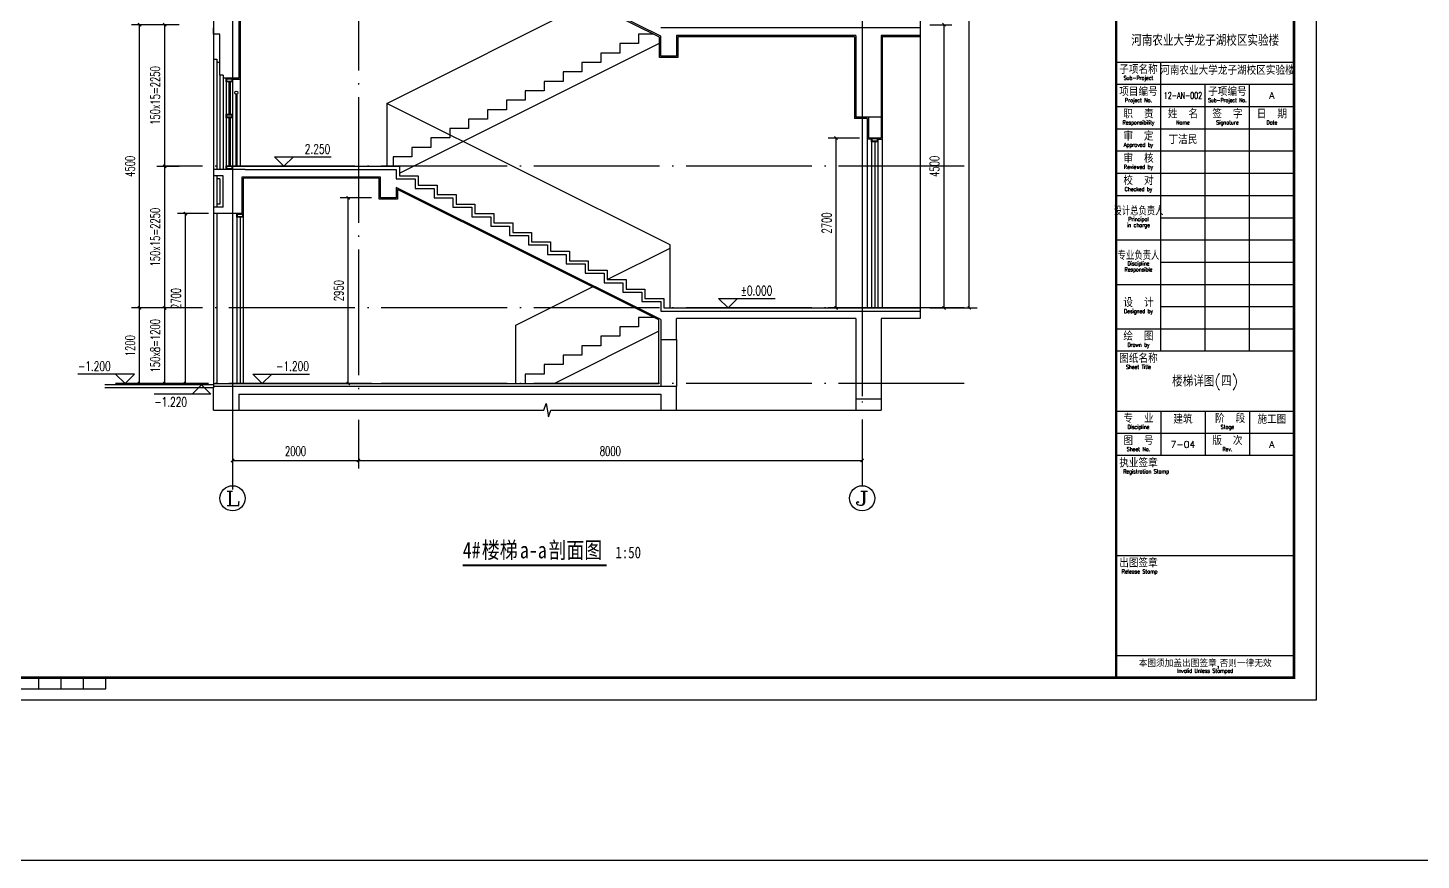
# Model space of a CAD drawing. Extents: x 239268 to 489116, y -316056 to -246175.
# Drawn here: x 391906 to 414035, y -278420 to -265196 of the extents above; entities that cross this region are included whole.
import ezdxf
from ezdxf.enums import TextEntityAlignment as Align

# ---------------------------------------------------------------- set-up
doc = ezdxf.new("R2010")
doc.units = 0
doc.header["$LTSCALE"] = 1000
doc.header["$MEASUREMENT"] = 0
doc.linetypes.add('DOTE', pattern=[2.42, 2, -0.2, 0.02, -0.2])
doc.layers.get('0').update_dxf_attribs({"linetype": 'CONTINUOUS'})
doc.layers.get('Defpoints').update_dxf_attribs({"color": 6, "linetype": 'CONTINUOUS'})
for name, color, linetype in [('A-墙线', 2, 'CONTINUOUS'), ('A-立面看线', 117, 'CONTINUOUS'), ('AXIS', 3, 'CONTINUOUS'), ('AXIS_TEXT', 7, 'CONTINUOUS'), ('DIM_ELEV', 3, 'CONTINUOUS'), ('DIM_SYMB', 3, 'CONTINUOUS'), ('DOTE', 26, 'DOTE'), ('PUB_DIM', 3, 'CONTINUOUS'), ('PUB_TEXT', 7, 'CONTINUOUS'), ('STAIR', 4, 'CONTINUOUS'), ('WALL', 2, 'CONTINUOUS'), ('WINDOW', 4, 'CONTINUOUS'), ('图框', 85, 'CONTINUOUS'), ('看线', 87, 'CONTINUOUS'), ('看线1', 7, 'CONTINUOUS'), ('面层', 185, 'CONTINUOUS')]:
    doc.layers.add(name, color=color, linetype=linetype)
doc.styles.add('_TCH_AXIS', font='COMPLEX', dxfattribs={"bigfont": 'GBCBIG'})
doc.styles.add('_TCH_DIM', font='SIMPLEX', dxfattribs={"bigfont": 'GBCBIG'})
doc.styles.add('COMPLEX', font='COMPLEX')
doc.styles.add('DIM_FONT', font='SIMPLEX.shx', dxfattribs={"width": 0.65})
doc.styles.add('TKZ1_tjhts.shx', font='tjromant.shx', dxfattribs={"bigfont": 'tjhts.shx'})
doc.styles.add('TKZ2_tjkts.shx', font='tjromant.shx', dxfattribs={"bigfont": 'tjkts.shx'})
doc.styles.add('房间名称', font='SIMHEI.TTF', dxfattribs={"width": 0.8})
doc.dimstyles.new('DIMN50', dxfattribs={"dimscale": 0.5, "dimtxt": 300, "dimasz": 100, "dimexe": 250, "dimexo": 300, "dimgap": 150, "dimtad": 1, "dimdec": 0, "dimzin": 0, "dimdsep": 46, "dimtxsty": 'DIM_FONT', "dimblk": 'ARCHTICK', "dimcen": 0.09, "dimclrt": 7, "dimazin": 2, "dimtfac": 1, "dimtdec": 0, "dimtix": 1, "dimtmove": 2, "dimatfit": 3, "dimfxl": 0, "dimtolj": 1, "dimtzin": 0, "dimarcsym": 0})

# ---------------------------------------------------------------- blocks, each defined once
blk = doc.blocks.new('TJAD_TK_A0')
at = {"layer": '图框'}
for p, q in [((2162, -441.7), (2162, 399.3)), ((2072, -154.7), (2152, -154.7)), ((2092, -284.7), (2092, -154.7)), ((2072, -164.7), (2152, -164.7)), ((2112, -284.7), (2112, -164.7)), ((2132, -284.7), (2132, -164.7)), ((2072, -184.7), (2152, -184.7)), ((2072, -194.7), (2152, -194.7)), ((2072, -204.7), (2152, -204.7)), ((2072, -214.7), (2152, -214.7)), ((2092, -224.7), (2152, -224.7)), ((2072, -234.7), (2152, -234.7)), ((2092, -244.7), (2152, -244.7)), ((2072, -254.7), (2152, -254.7)), ((2092, -264.7), (2152, -264.7)), ((2072, -274.7), (2152, -274.7)), ((2072, -311.7), (2152, -311.7)), ((2092, -311.7), (2092, -331.7)), ((2112, -311.7), (2112, -331.7)), ((2132, -311.7), (2132, -331.7)), ((2072, -321.7), (2152, -321.7)), ((2072, -376.7), (2152, -376.7)), ((2072, -421.7), (2152, -421.7)), ((1587.5, -436.65), (1587.5, -431.65)), ((1597.5, -436.65), (1597.5, -431.65)), ((1607.5, -436.65), (1607.5, -431.65)), ((1617.5, -436.65), (1617.5, -431.65)), ((1517.5, -436.65), (1617.5, -436.65)), ((973, -441.7), (2162, -441.7))]:
    blk.add_line(p, q, dxfattribs=at)
at = {"layer": '图框', "const_width": 1.2}
blk.add_lwpolyline([(2152, -431.7), (2152, 389.3), (998, 389.3), (998, -431.7)], close=True, dxfattribs=at)
at = {"layer": '图框'}
for points, const_width in [([(2072, 389.3), (2072, -431.7)], 1), ([(2072, -174.7), (2152, -174.7)], 0.6), ([(2072, -284.7), (2152, -284.7)], 0.6), ([(2072, -331.7), (2152, -331.7)], 0.6)]:
    blk.add_lwpolyline(points, dxfattribs=dict(at, const_width=const_width))
at = {"layer": '图框', "style": 'TKZ2_tjkts.shx'}
for s, height, p in [('子项名称', 3.6, (2082, -158.16)), ('项目编号', 3.6, (2082, -168.16)), ('子项编号', 3.6, (2122, -168.16)), ('职  责', 3.6, (2082, -178.16)), ('姓  名', 3.6, (2102, -178.16)), ('签  字', 3.6, (2122, -178.16)), ('日  期', 3.6, (2142, -178.16)), ('审  定', 3.6, (2082, -188.16)), ('审  核', 3.6, (2082, -198.16)), ('校  对', 3.6, (2082, -208.16)), ('设  计', 3.6, (2082, -263.06)), ('绘  图', 3.6, (2082, -278.16)), ('图纸名称', 3.6, (2082, -288.16)), ('专  业', 3.6, (2082, -315.16)), (' 阶  段', 3.6, (2122, -315.16)), ('图  号', 3.6, (2082, -325.16)), ('版  次', 3.6, (2122, -325.16)), ('执业签章', 3.6, (2082, -335.16)), ('出图签章', 3.6, (2082, -380.16)), ('本图须加盖出图签章,否则一律无效', 3, (2112, -425.28))]:
    blk.add_text(s, height=height, dxfattribs=at).set_placement(p, align=Align.MIDDLE_CENTER)
for s, height, width, p in [('Sub-Project', 1.8, 0.8, (2082, -161.86)), ('Project No.', 1.8, 0.8, (2082, -171.86)), ('Sub-Project No.', 1.8, 0.7, (2122, -171.86)), ('Responsibility', 1.8, 0.8, (2082, -181.86)), ('Name', 1.8, 0.8, (2102, -181.86)), ('Signature', 1.8, 0.8, (2122, -181.86)), ('Date', 1.8, 0.8, (2142, -181.86)), ('Approved by', 1.8, 0.8, (2082, -191.86)), ('Reviewed by', 1.8, 0.8, (2082, -201.86)), ('Checked by', 1.8, 0.8, (2082, -211.86)), ('设计总负责人', 3.6, 0.8, (2082, -221.83)), ('Principal', 1.8, 0.8, (2082, -225.35)), ('in charge', 1.8, 0.8, (2082, -228)), ('专业负责人', 3.6, 0.8, (2082, -241.83)), ('Discipline', 1.8, 0.8, (2082, -245.28)), ('Responsible', 1.8, 0.8, (2082, -248)), ('Designed by', 1.8, 0.8, (2082, -266.76)), ('Drawn by', 1.8, 0.8, (2082, -281.86)), ('Sheet Title', 1.8, 0.8, (2082, -291.86)), ('Discipline', 1.8, 0.8, (2082, -318.86)), ('Stage', 1.8, 0.8, (2122, -318.86)), ('Sheet No.', 1.8, 0.8, (2082, -328.86)), ('Rev.', 1.8, 0.8, (2122, -328.86)), ('Registration Stamp', 1.8, 0.8, (2085.41, -338.86)), ('Release Stamp', 1.8, 0.8, (2082.52, -383.86)), ('Invalid Unless Stamped', 1.8, 0.8, (2112, -428.53))]:
    blk.add_text(s, height=height, dxfattribs=dict(at, width=width)).set_placement(p, align=Align.MIDDLE_CENTER)
blk = doc.blocks.new('_ArchTick')
at = {"color": 0, "linetype": 'ByBlock', "const_width": 0.4}
blk.add_lwpolyline([(-0.5, -0.5), (0.5, 0.5)], dxfattribs=at)
blk = doc.blocks.new('*D16')
at = {"layer": 'Defpoints', "color": 0}
for p in [(394408, -268146), (394927, -268146), (394927, -270846)]:
    blk.add_point(p, dxfattribs=at)
at = {"layer": 'PUB_DIM', "color": 0, "lineweight": -2}
for p, q in [((394777, -268146), (394283, -268146)), ((394408, -270846), (394408, -268146)), ((394777, -270846), (394283, -270846))]:
    blk.add_line(p, q, dxfattribs=at)
at = {"layer": 'PUB_DIM', "color": 0, "lineweight": -2, "xscale": 50, "yscale": 50, "zscale": 50}
for p, rotation in [((394408, -268146), 90), ((394408, -270846), 270)]:
    blk.add_blockref('_ArchTick', p, dxfattribs=dict(at, rotation=rotation))
at = {"layer": 'PUB_DIM', "color": 7, "insert": (394258, -269496), "char_height": 150, "attachment_point": 5, "rotation": 90, "style": 'DIM_FONT'}
blk.add_mtext('\\A1;2700', dxfattribs=at)
blk = doc.blocks.new('*D26')
at = {"layer": 'Defpoints', "color": 0}
for p in [(396993, -267896), (397512, -267896), (397512, -270846)]:
    blk.add_point(p, dxfattribs=at)
at = {"layer": 'PUB_DIM', "color": 0, "lineweight": -2}
for p, q in [((397362, -267896), (396868, -267896)), ((396993, -270846), (396993, -267896)), ((397362, -270846), (396868, -270846))]:
    blk.add_line(p, q, dxfattribs=at)
at = {"layer": 'PUB_DIM', "color": 0, "lineweight": -2, "xscale": 50, "yscale": 50, "zscale": 50}
for p, rotation in [((396993, -267896), 90), ((396993, -270846), 270)]:
    blk.add_blockref('_ArchTick', p, dxfattribs=dict(at, rotation=rotation))
at = {"layer": 'PUB_DIM', "color": 7, "insert": (396843, -269371), "char_height": 150, "attachment_point": 5, "rotation": 90, "style": 'DIM_FONT'}
blk.add_mtext('\\A1;2950', dxfattribs=at)
blk = doc.blocks.new('*D31')
at = {"layer": 'Defpoints', "color": 0}
for p in [(404743, -266946), (405262, -266946), (405262, -269646)]:
    blk.add_point(p, dxfattribs=at)
at = {"layer": 'PUB_DIM', "color": 0, "lineweight": -2}
for p, q in [((405112, -266946), (404618, -266946)), ((404743, -269646), (404743, -266946)), ((405112, -269646), (404618, -269646))]:
    blk.add_line(p, q, dxfattribs=at)
at = {"layer": 'PUB_DIM', "color": 0, "lineweight": -2, "xscale": 50, "yscale": 50, "zscale": 50}
for p, rotation in [((404743, -266946), 90), ((404743, -269646), 270)]:
    blk.add_blockref('_ArchTick', p, dxfattribs=dict(at, rotation=rotation))
at = {"layer": 'PUB_DIM', "color": 7, "insert": (404593, -268296), "char_height": 150, "attachment_point": 5, "rotation": 90, "style": 'DIM_FONT'}
blk.add_mtext('\\A1;2700', dxfattribs=at)
blk = doc.blocks.new('*D181')
at = {"layer": 'Defpoints', "color": 0}
for p in [(406079, -248646), (406857, -248646), (406079, -269646)]:
    blk.add_point(p, dxfattribs=at)
at = {"layer": 'PUB_DIM', "color": 0, "lineweight": -2}
for p, q in [((406229, -248646), (406982, -248646)), ((406857, -248646), (406857, -257395)), ((406857, -269646), (406857, -257963)), ((406229, -269646), (406982, -269646))]:
    blk.add_line(p, q, dxfattribs=at)
at = {"layer": 'PUB_DIM', "color": 0, "lineweight": -2, "xscale": 50, "yscale": 50, "zscale": 50}
for p, rotation in [((406857, -248646), 90), ((406857, -269646), 270)]:
    blk.add_blockref('_ArchTick', p, dxfattribs=dict(at, rotation=rotation))
at = {"layer": 'PUB_DIM', "color": 7, "insert": (406995, -257679), "char_height": 150, "attachment_point": 5, "rotation": 90, "style": 'DIM_FONT'}
blk.add_mtext('\\A1;21000', dxfattribs=at)
blk = doc.blocks.new('*D182')
at = {"layer": 'Defpoints', "color": 0}
for p in [(406079, -265146), (406457, -265146), (406079, -269646)]:
    blk.add_point(p, dxfattribs=at)
at = {"layer": 'PUB_DIM', "color": 0, "lineweight": -2}
for p, q in [((406229, -265146), (406582, -265146)), ((406457, -269646), (406457, -265146)), ((406229, -269646), (406582, -269646))]:
    blk.add_line(p, q, dxfattribs=at)
at = {"layer": 'PUB_DIM', "color": 0, "lineweight": -2, "xscale": 50, "yscale": 50, "zscale": 50}
for p, rotation in [((406457, -265146), 90), ((406457, -269646), 270)]:
    blk.add_blockref('_ArchTick', p, dxfattribs=dict(at, rotation=rotation))
at = {"layer": 'PUB_DIM', "color": 7, "insert": (406307, -267396), "char_height": 150, "attachment_point": 5, "rotation": 90, "style": 'DIM_FONT'}
blk.add_mtext('\\A1;4500', dxfattribs=at)
blk = doc.blocks.new('*D187')
at = {"layer": 'Defpoints', "color": 0}
for p in [(393679, -269646), (394457, -269646), (394457, -270846)]:
    blk.add_point(p, dxfattribs=at)
at = {"layer": 'PUB_DIM', "color": 0, "lineweight": -2}
for p, q in [((394307, -269646), (393554, -269646)), ((393679, -270846), (393679, -269646)), ((394307, -270846), (393554, -270846))]:
    blk.add_line(p, q, dxfattribs=at)
at = {"layer": 'PUB_DIM', "color": 0, "lineweight": -2, "xscale": 50, "yscale": 50, "zscale": 50}
for p, rotation in [((393679, -269646), 90), ((393679, -270846), 270)]:
    blk.add_blockref('_ArchTick', p, dxfattribs=dict(at, rotation=rotation))
at = {"layer": 'PUB_DIM', "color": 7, "insert": (393529, -270246), "char_height": 150, "attachment_point": 5, "rotation": 90, "style": 'DIM_FONT'}
blk.add_mtext('\\A1;1200', dxfattribs=at)
blk = doc.blocks.new('*D188')
at = {"layer": 'Defpoints', "color": 0}
for p in [(393679, -265146), (394457, -265146), (394457, -269646)]:
    blk.add_point(p, dxfattribs=at)
at = {"layer": 'PUB_DIM', "color": 0, "lineweight": -2}
for p, q in [((394307, -265146), (393554, -265146)), ((393679, -269646), (393679, -265146)), ((394307, -269646), (393554, -269646))]:
    blk.add_line(p, q, dxfattribs=at)
at = {"layer": 'PUB_DIM', "color": 0, "lineweight": -2, "xscale": 50, "yscale": 50, "zscale": 50}
for p, rotation in [((393679, -265146), 90), ((393679, -269646), 270)]:
    blk.add_blockref('_ArchTick', p, dxfattribs=dict(at, rotation=rotation))
at = {"layer": 'PUB_DIM', "color": 7, "insert": (393529, -267396), "char_height": 150, "attachment_point": 5, "rotation": 90, "style": 'DIM_FONT'}
blk.add_mtext('\\A1;4500', dxfattribs=at)
blk = doc.blocks.new('*D193')
at = {"layer": 'Defpoints', "color": 0}
for p in [(394079, -269646), (394457, -269646), (394457, -270846)]:
    blk.add_point(p, dxfattribs=at)
at = {"layer": 'PUB_DIM', "color": 0, "lineweight": -2}
for p, q in [((394307, -269646), (393954, -269646)), ((394079, -270846), (394079, -269646)), ((394307, -270846), (393954, -270846))]:
    blk.add_line(p, q, dxfattribs=at)
at = {"layer": 'PUB_DIM', "color": 0, "lineweight": -2, "xscale": 50, "yscale": 50, "zscale": 50}
for p, rotation in [((394079, -269646), 90), ((394079, -270846), 270)]:
    blk.add_blockref('_ArchTick', p, dxfattribs=dict(at, rotation=rotation))
at = {"layer": 'PUB_DIM', "color": 7, "insert": (393929, -270246), "char_height": 150, "attachment_point": 5, "rotation": 90, "style": 'DIM_FONT'}
blk.add_mtext('\\A1;150x8=1200', dxfattribs=at)
blk = doc.blocks.new('*D194')
at = {"layer": 'Defpoints', "color": 0}
for p in [(394079, -267396), (394457, -267396), (394457, -269646)]:
    blk.add_point(p, dxfattribs=at)
at = {"layer": 'PUB_DIM', "color": 0, "lineweight": -2}
for p, q in [((394307, -267396), (393954, -267396)), ((394079, -269646), (394079, -267396)), ((394307, -269646), (393954, -269646))]:
    blk.add_line(p, q, dxfattribs=at)
at = {"layer": 'PUB_DIM', "color": 0, "lineweight": -2, "xscale": 50, "yscale": 50, "zscale": 50}
for p, rotation in [((394079, -267396), 90), ((394079, -269646), 270)]:
    blk.add_blockref('_ArchTick', p, dxfattribs=dict(at, rotation=rotation))
at = {"layer": 'PUB_DIM', "color": 7, "insert": (393929, -268521), "char_height": 150, "attachment_point": 5, "rotation": 90, "style": 'DIM_FONT'}
blk.add_mtext('\\A1;150x15=2250', dxfattribs=at)
blk = doc.blocks.new('*D195')
at = {"layer": 'Defpoints', "color": 0}
for p in [(394079, -265146), (394457, -265146), (394457, -267396)]:
    blk.add_point(p, dxfattribs=at)
at = {"layer": 'PUB_DIM', "color": 0, "lineweight": -2}
for p, q in [((394307, -265146), (393954, -265146)), ((394079, -267396), (394079, -265146)), ((394307, -267396), (393954, -267396))]:
    blk.add_line(p, q, dxfattribs=at)
at = {"layer": 'PUB_DIM', "color": 0, "lineweight": -2, "xscale": 50, "yscale": 50, "zscale": 50}
for p, rotation in [((394079, -265146), 90), ((394079, -267396), 270)]:
    blk.add_blockref('_ArchTick', p, dxfattribs=dict(at, rotation=rotation))
at = {"layer": 'PUB_DIM', "color": 7, "insert": (393929, -266271), "char_height": 150, "attachment_point": 5, "rotation": 90, "style": 'DIM_FONT'}
blk.add_mtext('\\A1;150x15=2250', dxfattribs=at)
blk = doc.blocks.new('*D203')
at = {"layer": 'AXIS', "color": 0, "lineweight": -2}
for p, q in [((395157, -271421), (395157, -272196)), ((397157, -271421), (397157, -272196)), ((395157, -272071), (397157, -272071))]:
    blk.add_line(p, q, dxfattribs=at)
at = {"layer": 'Defpoints', "color": 0}
for p in [(395157, -271271), (397157, -271271), (397157, -272071)]:
    blk.add_point(p, dxfattribs=at)
at = {"layer": 'AXIS', "color": 0, "lineweight": -2, "xscale": 50, "yscale": 50, "zscale": 50, "rotation": 180}
blk.add_blockref('_ArchTick', (395157, -272071), dxfattribs=at)
at = {"layer": 'AXIS', "color": 0, "lineweight": -2, "xscale": 50, "yscale": 50, "zscale": 50}
blk.add_blockref('_ArchTick', (397157, -272071), dxfattribs=at)
at = {"layer": 'AXIS', "color": 7, "insert": (396157, -271921), "char_height": 150, "attachment_point": 5, "style": 'DIM_FONT'}
blk.add_mtext('\\A1;2000', dxfattribs=at)
blk = doc.blocks.new('*D204')
at = {"layer": 'AXIS', "color": 0, "lineweight": -2}
for p, q in [((397157, -271421), (397157, -272196)), ((405157, -271421), (405157, -272196)), ((397157, -272071), (405157, -272071))]:
    blk.add_line(p, q, dxfattribs=at)
at = {"layer": 'Defpoints', "color": 0}
for p in [(397157, -271271), (405157, -271271), (405157, -272071)]:
    blk.add_point(p, dxfattribs=at)
at = {"layer": 'AXIS', "color": 0, "lineweight": -2, "xscale": 50, "yscale": 50, "zscale": 50, "rotation": 180}
blk.add_blockref('_ArchTick', (397157, -272071), dxfattribs=at)
at = {"layer": 'AXIS', "color": 0, "lineweight": -2, "xscale": 50, "yscale": 50, "zscale": 50}
blk.add_blockref('_ArchTick', (405157, -272071), dxfattribs=at)
at = {"layer": 'AXIS', "color": 7, "insert": (401157, -271921), "char_height": 150, "attachment_point": 5, "style": 'DIM_FONT'}
blk.add_mtext('\\A1;8000', dxfattribs=at)
blk = doc.blocks.new('_AXISO')
blk.add_circle((0, 0), 0.5)
at = {"layer": 'AXIS_TEXT', "style": 'COMPLEX', "width": 1.041667}
blk.add_attdef('A', text='', height=0.56, dxfattribs=at).set_placement((-0.25, -0.28), (0.25, -0.28), align=Align.FIT)

msp = doc.modelspace()

# ---------------------------------------------------------------- linework, layer by layer
msp.add_line((394956.7, -267595.7), (394956.7, -267995.7))
at = {"layer": 'A-墙线'}
for p, q in [((405056.7, -265315.7), (405056.7, -266615.7)), ((405456.7, -265315.7), (405456.7, -266945.7)), ((405256.7, -266615.7), (405256.7, -266945.7)), ((405056.7, -269815.7), (405056.7, -271270.7)), ((405456.7, -269815.7), (405456.7, -271270.7)), ((253089.6, -278419.5), (489115.8, -278419.5))]:
    msp.add_line(p, q, dxfattribs=at)
msp.add_lwpolyline([(405256.7, -266945.7), (405456.7, -266945.7)], dxfattribs=at)
at = {"layer": 'A-立面看线'}
for p, q in [((394856.7, -265695.7), (394856.7, -268045.7)), ((394906.7, -265745.7), (394906.7, -267445.7)), ((394956.7, -265945.7), (394956.7, -267445.7)), ((395006.7, -265995.7), (395006.7, -267445.7)), ((395276.7, -265995.7), (395276.7, -267395.7)), ((405236.7, -266965.7), (405236.7, -269645.7)), ((405476.7, -266965.7), (405476.7, -269645.7)), ((394906.7, -267595.7), (394906.7, -267995.7)), ((394856.7, -268145.7), (394856.7, -270845.7)), ((394906.7, -268145.7), (394906.7, -270845.7))]:
    msp.add_line(p, q, dxfattribs=at)
at = {"layer": 'AXIS'}
for p, q in [((395156.7, -271420.7), (395156.7, -272470.7)), ((405156.7, -271420.7), (405156.7, -272470.7))]:
    msp.add_line(p, q, dxfattribs=at)
at = {"layer": 'DIM_ELEV'}
for p, q in [((395973.5, -267395.7), (395823.5, -267245.7)), ((395823.5, -267245.7), (396723.5, -267245.7)), ((395973.5, -267395.7), (396123.5, -267245.7)), ((403026.4, -269645.7), (402876.4, -269495.7)), ((402876.4, -269495.7), (403776.4, -269495.7)), ((403026.4, -269645.7), (403176.4, -269495.7)), ((393600, -270695.7), (392700, -270695.7)), ((393450, -270845.7), (393300, -270695.7)), ((394311.1, -270845.7), (393300, -270845.7)), ((393450, -270845.7), (393600, -270695.7)), ((395628, -270845.7), (395478, -270695.7)), ((395478, -270695.7), (396378, -270695.7)), ((395628, -270845.7), (395778, -270695.7)), ((394813, -271015.7), (393913, -271015.7)), ((394663, -270865.7), (394513, -271015.7)), ((394663, -270865.7), (394813, -271015.7))]:
    msp.add_line(p, q, dxfattribs=at)
at = {"layer": 'DIM_SYMB'}
for points in [[(406079.3, -248645.7), (406079.3, -259174.4), (406184.3, -259212.7), (405974.3, -259249.7), (406079.3, -259286.9), (406079.3, -269815.7)], [(394856.7, -271270.7), (400100.4, -271270.7), (400138.6, -271165.7), (400175.7, -271375.7), (400212.9, -271270.7), (405456.7, -271270.7)]]:
    msp.add_lwpolyline(points, dxfattribs=at)
at = {"layer": 'DIM_SYMB', "const_width": 35}
msp.add_lwpolyline([(398812.9, -273735), (401098.1, -273735)], dxfattribs=at)
at = {"layer": 'DOTE'}
for p, q in [((395156.7, -246934.9), (395156.7, -271145.7)), ((397156.7, -246934.9), (397156.7, -271045.7)), ((405156.7, -246934.9), (405156.7, -271145.7)), ((395156.7, -250609.8), (395156.7, -272530.9)), ((405156.7, -250609.8), (405156.7, -271045.7)), ((395156.7, -266715.7), (395156.7, -271045.7)), ((406779.3, -267395.7), (394078.6, -267395.7)), ((406779.3, -269645.7), (394078.6, -269645.7)), ((406779.3, -270845.7), (394078.6, -270845.7))]:
    msp.add_line(p, q, dxfattribs=at)
at = {"layer": 'STAIR'}
for p, q in [((395206.7, -266248.6), (395206.7, -267395.7)), ((395226.7, -266248.6), (395226.7, -267395.7)), ((397606.7, -266395.7), (397606.7, -267395.7)), ((402106.7, -269645.7), (402106.7, -268645.7))]:
    msp.add_line(p, q, dxfattribs=at)
msp.add_lwpolyline([(402106.7, -268645.7), (397606.7, -266395.7)], dxfattribs=at)
at = {"layer": 'WALL'}
for p, q in [((395256.7, -264245.7), (395256.7, -265995.7)), ((394856.7, -265295.7), (394856.7, -265195.7)), ((394956.7, -265295.7), (394856.7, -265295.7)), ((394956.7, -265945.7), (394956.7, -265295.7)), ((406079.3, -265195.7), (401956.7, -265195.7)), ((405056.7, -265315.7), (402206.7, -265315.7)), ((402206.7, -265315.7), (402206.7, -265645.7)), ((406079.3, -265315.7), (405456.7, -265315.7)), ((395006.7, -265945.7), (394956.7, -265945.7)), ((395006.7, -265945.7), (395006.7, -265995.7)), ((395256.7, -265995.7), (395006.7, -265995.7)), ((405456.7, -266615.7), (405056.7, -266615.7)), ((395356.7, -267445.7), (394856.7, -267445.7)), ((394856.7, -267445.7), (394856.7, -267545.7)), ((397506.7, -267565.7), (395306.7, -267565.7)), ((395306.7, -267565.7), (395306.7, -268145.7)), ((397506.7, -267895.7), (397506.7, -267565.7)), ((401956.7, -269829.9), (397756.7, -267729.9)), ((397756.7, -267729.9), (397756.7, -267895.7)), ((397756.7, -267895.7), (397506.7, -267895.7)), ((395006.7, -268045.7), (394856.7, -268045.7)), ((394856.7, -268045.7), (394856.7, -268145.7)), ((395306.7, -268145.7), (394856.7, -268145.7)), ((405056.7, -269815.7), (402206.7, -269815.7)), ((406079.3, -269815.7), (405456.7, -269815.7)), ((401956.7, -270145.7), (401956.7, -270895.7)), ((402206.7, -270145.7), (402206.7, -270895.7)), ((394856.7, -271270.7), (394856.7, -270915.7)), ((395256.7, -271015.7), (395256.7, -271270.7)), ((405456.7, -271095.7), (405056.7, -271095.7))]:
    msp.add_line(p, q, dxfattribs=at)
for points in [[(402206.7, -265645.7), (401956.7, -265645.7), (401956.7, -265329.6), (397756.7, -263252.9), (397756.7, -263569.7), (397506.7, -263569.7), (397506.7, -263239.7), (395656.7, -263239.7), (395656.7, -263919.7), (395256.7, -263919.7)], [(395356.7, -267445.7), (397756.7, -267445.7), (397756.7, -267595.7), (398056.7, -267595.7), (398056.7, -267745.7), (398356.7, -267745.7), (398356.7, -267895.7), (398656.7, -267895.7), (398656.7, -268045.7), (398956.7, -268045.7), (398956.7, -268195.7), (399256.7, -268195.7), (399256.7, -268345.7), (399556.7, -268345.7), (399556.7, -268495.7), (399856.7, -268495.7), (399856.7, -268645.7), (400156.7, -268645.7), (400156.7, -268795.7), (400456.7, -268795.7), (400456.7, -268945.7), (400756.7, -268945.7), (400756.7, -269095.7), (401056.7, -269095.7), (401056.7, -269245.7), (401356.7, -269245.7), (401356.7, -269395.7), (401656.7, -269395.7), (401656.7, -269545.7), (401956.7, -269545.7), (401956.7, -269695.7), (406079.3, -269695.7)], [(395006.7, -268045.7), (395006.7, -267545.7), (394856.7, -267545.7)], [(401956.7, -269829.9), (401956.7, -270145.7), (402206.7, -270145.7), (402206.7, -269815.7)], [(394856.7, -270895.7), (394856.7, -270915.7), (393127.5, -270915.7)], [(402206.7, -271270.7), (402206.7, -270895.7), (394856.7, -270895.7)], [(395256.7, -271015.7), (401956.7, -271015.7), (401956.7, -271270.7)]]:
    msp.add_lwpolyline(points, dxfattribs=at)
at = {"layer": 'WINDOW', "linetype": 'Continuous'}
for p, q in [((395056.7, -266055.7), (395056.7, -266565.7)), ((395096.7, -266055.7), (395096.7, -266565.7)), ((395106.7, -266055.7), (395106.7, -266565.7)), ((395116.7, -266055.7), (395116.7, -266565.7)), ((395156.7, -266055.7), (395156.7, -266565.7)), ((395056.7, -266625.7), (395056.7, -267385.7)), ((395096.7, -266625.7), (395096.7, -267385.7)), ((395106.7, -266625.7), (395106.7, -267385.7)), ((395116.7, -266625.7), (395116.7, -267385.7)), ((395156.7, -266625.7), (395156.7, -267385.7)), ((405306.7, -267005.7), (405306.7, -269645.7)), ((405356.7, -267005.7), (405356.7, -269645.7)), ((405406.7, -267005.7), (405406.7, -269645.7)), ((395226.7, -268205.7), (395226.7, -270845.7)), ((395276.7, -268205.7), (395276.7, -270845.7)), ((395326.7, -268205.7), (395326.7, -270845.7))]:
    msp.add_line(p, q, dxfattribs=at)
at = {"layer": '图框', "color": 1}
msp.add_lwpolyline([(371263.9, -246528.2), (409192.4, -246528.2), (409192.4, -275521.9), (371263.9, -275521.9)], close=True, dxfattribs=at)
at = {"layer": '看线', "color": 251}
msp.add_line((397806.7, -267502.2), (401936.7, -265437.2), dxfattribs=at)
for points in [[(397606.7, -266395.7), (400819.2, -264789.4)], [(401843, -265295.7), (401606.7, -265295.7), (401606.7, -265445.7), (401306.7, -265445.7), (401306.7, -265595.7), (401006.7, -265595.7), (401006.7, -265745.7), (400706.7, -265745.7), (400706.7, -265895.7), (400406.7, -265895.7), (400406.7, -266045.7), (400106.7, -266045.7), (400106.7, -266195.7), (399806.7, -266195.7), (399806.7, -266345.7), (399506.7, -266345.7), (399506.7, -266495.7), (399206.7, -266495.7), (399206.7, -266645.7), (398906.7, -266645.7), (398906.7, -266795.7), (398606.7, -266795.7), (398606.7, -266945.7), (398306.7, -266945.7), (398306.7, -267095.7), (398006.7, -267095.7), (398006.7, -267245.7), (397706.7, -267245.7), (397706.7, -267395.7)], [(401106.7, -269195.7), (402106.7, -268695.7)], [(399656.7, -270845.7), (399656.7, -269920.7), (400875.1, -269311.5)], [(401843.6, -269795.7), (401606.7, -269795.7), (401606.7, -269945.7), (401306.7, -269945.7), (401306.7, -270095.7), (401006.7, -270095.7), (401006.7, -270245.7), (400706.7, -270245.7), (400706.7, -270395.7), (400406.7, -270395.7), (400406.7, -270545.7), (400106.7, -270545.7), (400106.7, -270695.7), (399806.7, -270695.7), (399806.7, -270845.7)], [(401926.7, -270017.2), (400269.7, -270845.7)]]:
    msp.add_lwpolyline(points, dxfattribs=at)
at = {"layer": '看线1'}
for p, q in [((394856.7, -264845.7), (394856.7, -265695.7)), ((394856.7, -265695.7), (394906.7, -265695.7)), ((394906.7, -265695.7), (394906.7, -265745.7)), ((394956.7, -265745.7), (394906.7, -265745.7)), ((394906.7, -267545.7), (394906.7, -267595.7)), ((394956.7, -267595.7), (394906.7, -267595.7)), ((394956.7, -267995.7), (394906.7, -267995.7)), ((394906.7, -267995.7), (394906.7, -268045.7))]:
    msp.add_line(p, q, dxfattribs=at)
for points in [[(395056.7, -265995.7), (395156.7, -265995.7), (395156.7, -266055.7), (395056.7, -266055.7)], [(395066.7, -266005.7), (395146.7, -266005.7), (395146.7, -266045.7), (395066.7, -266045.7)], [(395056.7, -266565.7), (395156.7, -266565.7), (395156.7, -266625.7), (395056.7, -266625.7)], [(395066.7, -266575.7), (395146.7, -266575.7), (395146.7, -266615.7), (395066.7, -266615.7)], [(405306.7, -266945.7), (405406.7, -266945.7), (405406.7, -267005.7), (405306.7, -267005.7)], [(405316.7, -266955.7), (405396.7, -266955.7), (405396.7, -266995.7), (405316.7, -266995.7)], [(395056.7, -267385.7), (395156.7, -267385.7), (395156.7, -267445.7), (395056.7, -267445.7)], [(395066.7, -267395.7), (395146.7, -267395.7), (395146.7, -267435.7), (395066.7, -267435.7)], [(395226.7, -268145.7), (395326.7, -268145.7), (395326.7, -268205.7), (395226.7, -268205.7)], [(395236.7, -268155.7), (395316.7, -268155.7), (395316.7, -268195.7), (395236.7, -268195.7)]]:
    msp.add_lwpolyline(points, close=True, dxfattribs=at)
msp.add_circle((395216.7, -266225.7), 25, dxfattribs=at)
at = {"layer": '面层'}
for p, q in [((405036.7, -265335.7), (402226.7, -265335.7)), ((402226.7, -265335.7), (402226.7, -265665.7)), ((405036.7, -265335.7), (405036.7, -266635.7)), ((405236.7, -266635.7), (405036.7, -266635.7)), ((405236.7, -266635.7), (405236.7, -266965.7)), ((405306.7, -266965.7), (405236.7, -266965.7)), ((405406.7, -266965.7), (405476.7, -266965.7)), ((394856.7, -270845.7), (394856.7, -270895.7))]:
    msp.add_line(p, q, dxfattribs=at)
for points in [[(402226.7, -265665.7), (401936.7, -265665.7), (401936.7, -265342), (397776.7, -263285.1), (397776.7, -263589.7), (397486.7, -263589.7), (397486.7, -263259.7), (395676.7, -263259.7), (395676.7, -263939.7), (395256.7, -263939.7)], [(395156.7, -264225.7), (395276.7, -264225.7), (395276.7, -265175.7), (395276.7, -265175.7), (395276.7, -266015.7), (395156.7, -266015.7)], [(406079.3, -265335.7), (405476.7, -265335.7), (405476.7, -266965.7)], [(395156.7, -267395.7), (397806.7, -267395.7), (397806.7, -267545.7), (398106.7, -267545.7), (398106.7, -267695.7), (398406.7, -267695.7), (398406.7, -267845.7), (398706.7, -267845.7), (398706.7, -267995.7), (399006.7, -267995.7), (399006.7, -268145.7), (399306.7, -268145.7), (399306.7, -268295.7), (399606.7, -268295.7), (399606.7, -268445.7), (399906.7, -268445.7), (399906.7, -268595.7), (400206.7, -268595.7), (400206.7, -268745.7), (400506.7, -268745.7), (400506.7, -268895.7), (400806.7, -268895.7), (400806.7, -269045.7), (401106.7, -269045.7), (401106.7, -269195.7), (401406.7, -269195.7), (401406.7, -269345.7), (401706.7, -269345.7), (401706.7, -269495.7), (402006.7, -269495.7), (402006.7, -269645.7), (406079.3, -269645.7)], [(395156.7, -267395.7), (397806.7, -267395.7), (397806.7, -267545.7), (398106.7, -267545.7), (398106.7, -267695.7), (398406.7, -267695.7), (398406.7, -267845.7), (398706.7, -267845.7), (398706.7, -267995.7), (399006.7, -267995.7), (399006.7, -268145.7), (399306.7, -268145.7), (399306.7, -268295.7), (399606.7, -268295.7), (399606.7, -268445.7), (399906.7, -268445.7), (399906.7, -268595.7), (400206.7, -268595.7), (400206.7, -268745.7), (400506.7, -268745.7), (400506.7, -268895.7), (400806.7, -268895.7), (400806.7, -269045.7), (401106.7, -269045.7), (401106.7, -269195.7), (401406.7, -269195.7), (401406.7, -269345.7), (401706.7, -269345.7), (401706.7, -269495.7), (402006.7, -269495.7), (402006.7, -269645.7), (406079.3, -269645.7)], [(394856.7, -270845.7), (401926.7, -270845.7), (401926.7, -269837.2), (397776.7, -267762.2), (397776.7, -267915.7), (397486.7, -267915.7), (397486.7, -267585.7), (395326.7, -267585.7), (395326.7, -268145.4)], [(394856.7, -270865.7), (393127.5, -270865.7)]]:
    msp.add_lwpolyline(points, dxfattribs=at)

# ---------------------------------------------------------------- block references
at = {"layer": 'AXIS'}
ref = msp.add_blockref('_AXISO', (395156.7, -272670.7), dxfattribs=dict(at, xscale=400, yscale=400, zscale=400))
ref.add_attrib('A', 'L', dxfattribs={"layer": 'AXIS_TEXT', "height": 226.3, "style": '_TCH_AXIS', "width": 1.4}).set_placement((395043.5, -272783.8), (395269.8, -272783.8), align=Align.FIT)
ref = msp.add_blockref('_AXISO', (405156.7, -272670.7), dxfattribs=dict(at, xscale=400, yscale=400, zscale=400))
ref.add_attrib('A', 'J', dxfattribs={"layer": 'AXIS_TEXT', "height": 226.3, "style": '_TCH_AXIS', "width": 1.909091}).set_placement((405043.5, -272783.8), (405269.8, -272783.8), align=Align.FIT)
at = {"layer": '图框', "xscale": 35.31510107015492, "yscale": 35.31510107015492, "zscale": 35.31510107015458}
msp.add_blockref('TJAD_TK_A0', (336019.5, -260276.3), dxfattribs=at)

# ---------------------------------------------------------------- texts
at = {"layer": 'PUB_TEXT'}
for s, height, style, width, p in [('2.250', 148.75, '_TCH_DIM', 0.705882, (396303.5, -267195.7)), ('%%P0.000', 148.75, '_TCH_DIM', 0.705882, (403226.4, -269445.7)), ('-1.200', 148.75, '_TCH_DIM', 0.705882, (392700, -270645.7)), ('-1.200', 148.75, '_TCH_DIM', 0.705882, (395848, -270645.7)), ('-1.220', 148.75, '_TCH_DIM', 0.705882, (393913, -271214.4)), ('4#', 261.39, '房间名称', 0.8, (398812.9, -273623.7)), ('楼梯', 261.39, '房间名称', 0.8, (399115.3, -273623.7)), ('a-a', 261.39, '房间名称', 0.8, (399720.2, -273623.7)), ('剖面图', 261.39, '房间名称', 0.8, (400173.9, -273623.7)), ('1:50', 186.71, '房间名称', 0.8, (401238.1, -273623.7))]:
    msp.add_text(s, height=height, dxfattribs=dict(at, style=style, width=width)).set_placement(p)
at = {"layer": '图框', "color": 3, "style": 'TKZ1_tjhts.shx'}
for s, height, p in [('河南农业大学龙子湖校区实验楼', 176.576, (410605, -265393.8)), ('河南农业大学龙子湖校区实验楼', 127.134, (410958.1, -265875.3)), ('A', 105.9, (411664.4, -266269.4)), ('丁洁民', 127.13, (410251.8, -266975.7)), ('楼梯详图(四)', 176.58, (410605, -270807.4)), ('建筑', 127.13, (410251.8, -271419.8)), ('施工图', 127.13, (411664.4, -271419.8)), ('7-04', 105.95, (410251.8, -271813.8)), ('A', 105.9, (411664.4, -271813.8))]:
    msp.add_text(s, height=height, dxfattribs=at).set_placement(p, align=Align.MIDDLE_CENTER)
at = {"layer": '图框', "color": 3, "style": 'TKZ1_tjhts.shx', "width": 0.7}
msp.add_text('12-AN-002', height=105.95, dxfattribs=at).set_placement((410251.9, -266269.3), align=Align.MIDDLE_CENTER)

# ---------------------------------------------------------------- dimensions: what is measured, and where the dimension line sits
at = {"layer": 'AXIS'}
for p1, p2, picture, middle in [((395156.7, -271270.7), (397156.7, -271270.7), '*D203', (396156.7, -271920.7)), ((397156.7, -271270.7), (405156.7, -271270.7), '*D204', (401156.7, -271920.7))]:
    dim = msp.add_aligned_dim(p1=p1, p2=p2, distance=-800, dimstyle='DIMN50', dxfattribs=at)
    dim.commit()
    dim.dimension.update_dxf_attribs({"geometry": picture, "text_midpoint": middle})
at = {"layer": 'PUB_DIM'}
dim = msp.add_linear_dim(base=(406857.3, -248645.7), p1=(406079.3, -269645.7), p2=(406079.3, -248645.7), angle=90, dimstyle='DIMN50', dxfattribs=at)
dim.commit()
dim.dimension.update_dxf_attribs({"geometry": '*D181', "text_midpoint": (406994.8, -257679.3), "dimtype": 129})
for p1, p2, distance, picture, middle in [((394456.7, -269645.7), (394456.7, -265145.7), 778, '*D188', (393528.6, -267395.7)), ((406079.3, -269645.7), (406079.3, -265145.7), -378, '*D182', (406307.3, -267395.7)), ((405262.1, -269645.7), (405262.1, -266945.7), 518.8, '*D31', (404593.3, -268295.7)), ((397512.1, -270845.7), (397512.1, -267895.7), 518.8, '*D26', (396843.3, -269370.7)), ((394926.7, -270845.7), (394926.7, -268145.7), 518.8, '*D16', (394257.9, -269495.7)), ((394456.7, -270845.7), (394456.7, -269645.7), 778, '*D187', (393528.6, -270245.7))]:
    dim = msp.add_aligned_dim(p1=p1, p2=p2, distance=distance, dimstyle='DIMN50', dxfattribs=at)
    dim.commit()
    dim.dimension.update_dxf_attribs({"geometry": picture, "text_midpoint": middle})
for p1, p2, text, picture, middle in [((394456.7, -267395.7), (394456.7, -265145.7), '150x15=2250', '*D195', (393928.6, -266270.7)), ((394456.7, -269645.7), (394456.7, -267395.7), '150x15=2250', '*D194', (393928.6, -268520.7)), ((394456.7, -270845.7), (394456.7, -269645.7), '150x8=1200', '*D193', (393928.6, -270245.7))]:
    dim = msp.add_aligned_dim(p1=p1, p2=p2, distance=378, text=text, dimstyle='DIMN50', dxfattribs=at)
    dim.commit()
    dim.dimension.update_dxf_attribs({"geometry": picture, "text_midpoint": middle})

doc.saveas('drawing.dxf')
